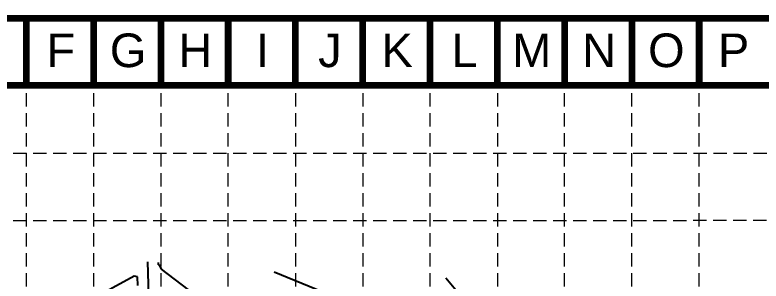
# Model space of a CAD drawing. Header units: feet. Extents: x 9918 to 11941, y 10990 to 14224.
# Drawn here: x 10214 to 10774, y 14024 to 14224 of the extents above; entities that cross this region are included whole.
import ezdxf
from ezdxf.enums import TextEntityAlignment as Align

# ---------------------------------------------------------------- set-up
doc = ezdxf.new("R2010")
doc.units = ezdxf.units.FT
doc.header["$LTSCALE"] = 40
doc.header["$MEASUREMENT"] = 0
doc.linetypes.add('DASHED', pattern=[0.75, 0.5, -0.25])
doc.linetypes.add('HIDDEN', pattern=[0.375, 0.25, -0.125])
for name, color, linetype in [('BASE', 7, 'CONTINUOUS'), ('CONT-MJR', 252, 'CONTINUOUS'), ('CONT-MNR', 253, 'CONTINUOUS'), ('GRID', 254, 'DASHED')]:
    doc.layers.add(name, color=color, linetype=linetype)
doc.styles.get("Standard").update_dxf_attribs({"font": 'ARIAL.TTF'})

msp = doc.modelspace()

# ---------------------------------------------------------------- linework, layer by layer
at = {"layer": 'BASE', "color": 9}
msp.add_line((9970.8, 14170.59), (11887.65, 14170.59), dxfattribs=at)
at = {"layer": 'BASE', "const_width": 5.04}
for points in [[(11938.1, 10992.64), (11938.1, 14221.03), (9920.35, 14221.03), (9920.35, 10992.64)], [(11887.65, 11043.08), (11887.65, 14170.59), (9970.8, 14170.59), (9970.8, 11043.08)]]:
    msp.add_lwpolyline(points, close=True, dxfattribs=at)
for points in [[(10223.01, 14221.03), (10223.01, 14170.59)], [(10273.46, 14221.03), (10273.46, 14170.59)], [(10323.9, 14221.03), (10323.9, 14170.59)], [(10374.34, 14221.03), (10374.34, 14170.59)], [(10424.79, 14221.03), (10424.79, 14170.59)], [(10475.23, 14221.03), (10475.23, 14170.59)], [(10525.68, 14221.03), (10525.68, 14170.59)], [(10576.12, 14221.03), (10576.12, 14170.59)], [(10626.56, 14221.03), (10626.56, 14170.59)], [(10677.01, 14221.03), (10677.01, 14170.59)], [(10727.45, 14221.03), (10727.45, 14170.59)]]:
    msp.add_lwpolyline(points, dxfattribs=at)
at = {"layer": 'CONT-MJR', "color": 35}
msp.add_line((10553.65, 14006.8, 605), (10537.59, 14026.09, 605), dxfattribs=at)
at = {"layer": 'CONT-MNR', "color": 35}
for p, q in [((10314.86, 14013.02, 608), (10314, 14038.25, 608)), ((10322.19, 14036.08, 607), (10322.14, 14037.74, 607)), ((10322.49, 14035.74, 607), (10322.19, 14036.08, 607)), ((10322.79, 14036, 607), (10322.49, 14035.74, 607)), ((10324.46, 14032.71, 607), (10322.79, 14036, 607)), ((10367.34, 14000.13, 607), (10324.46, 14032.71, 607)), ((10444.93, 14015.71, 606), (10408.74, 14030.51, 606)), ((10303.94, 14027.47, 609), (10271.81, 14010.02, 609)), ((10306.3, 14026.96, 609), (10303.94, 14027.47, 609)), ((10306.5, 14020.35, 609), (10306.3, 14026.96, 609))]:
    msp.add_line(p, q, dxfattribs=at)
at = {"layer": 'GRID', "color": 252, "linetype": 'HIDDEN', "lineweight": 0}
for p, q in [((10626.56, 11244.77), (10626.56, 14170.59)), ((10677.01, 11244.76), (10677.01, 14170.59)), ((10727.45, 11244.75), (10727.45, 14170.59)), ((10223.35, 11244.83), (10223.13, 14168.85)), ((10273.48, 11244.82), (10273.64, 14168.75)), ((10324.3, 11244.82), (10324.03, 14168.57)), ((10374.93, 11244.81), (10374.41, 14168.61)), ((10424.97, 11244.8), (10424.98, 14168.58)), ((10475.55, 11244.79), (10475.5, 14168.57)), ((10525.68, 11244.78), (10525.78, 14168.56)), ((10576.14, 11244.78), (10576.45, 14168.5)), ((9973.09, 14119.8), (11886.82, 14120.05)), ((9973.05, 14069.22), (11886.82, 14069.61))]:
    msp.add_line(p, q, dxfattribs=at)

# ---------------------------------------------------------------- texts
at = {"layer": 'BASE'}
for s, p in [('F', (10248.85, 14196.98)), ('G', (10299.29, 14196.98)), ('H', (10349.73, 14196.98)), ('I', (10400.18, 14196.98)), ('J', (10450.62, 14196.98)), ('K', (10501.06, 14196.98)), ('L', (10551.51, 14196.98)), ('M', (10601.95, 14196.98)), ('N', (10652.4, 14196.98)), ('O', (10702.84, 14196.98)), ('P', (10753.28, 14196.98))]:
    msp.add_text(s, height=25.22, dxfattribs=at).set_placement(p, align=Align.MIDDLE_CENTER)

doc.saveas('drawing.dxf')
